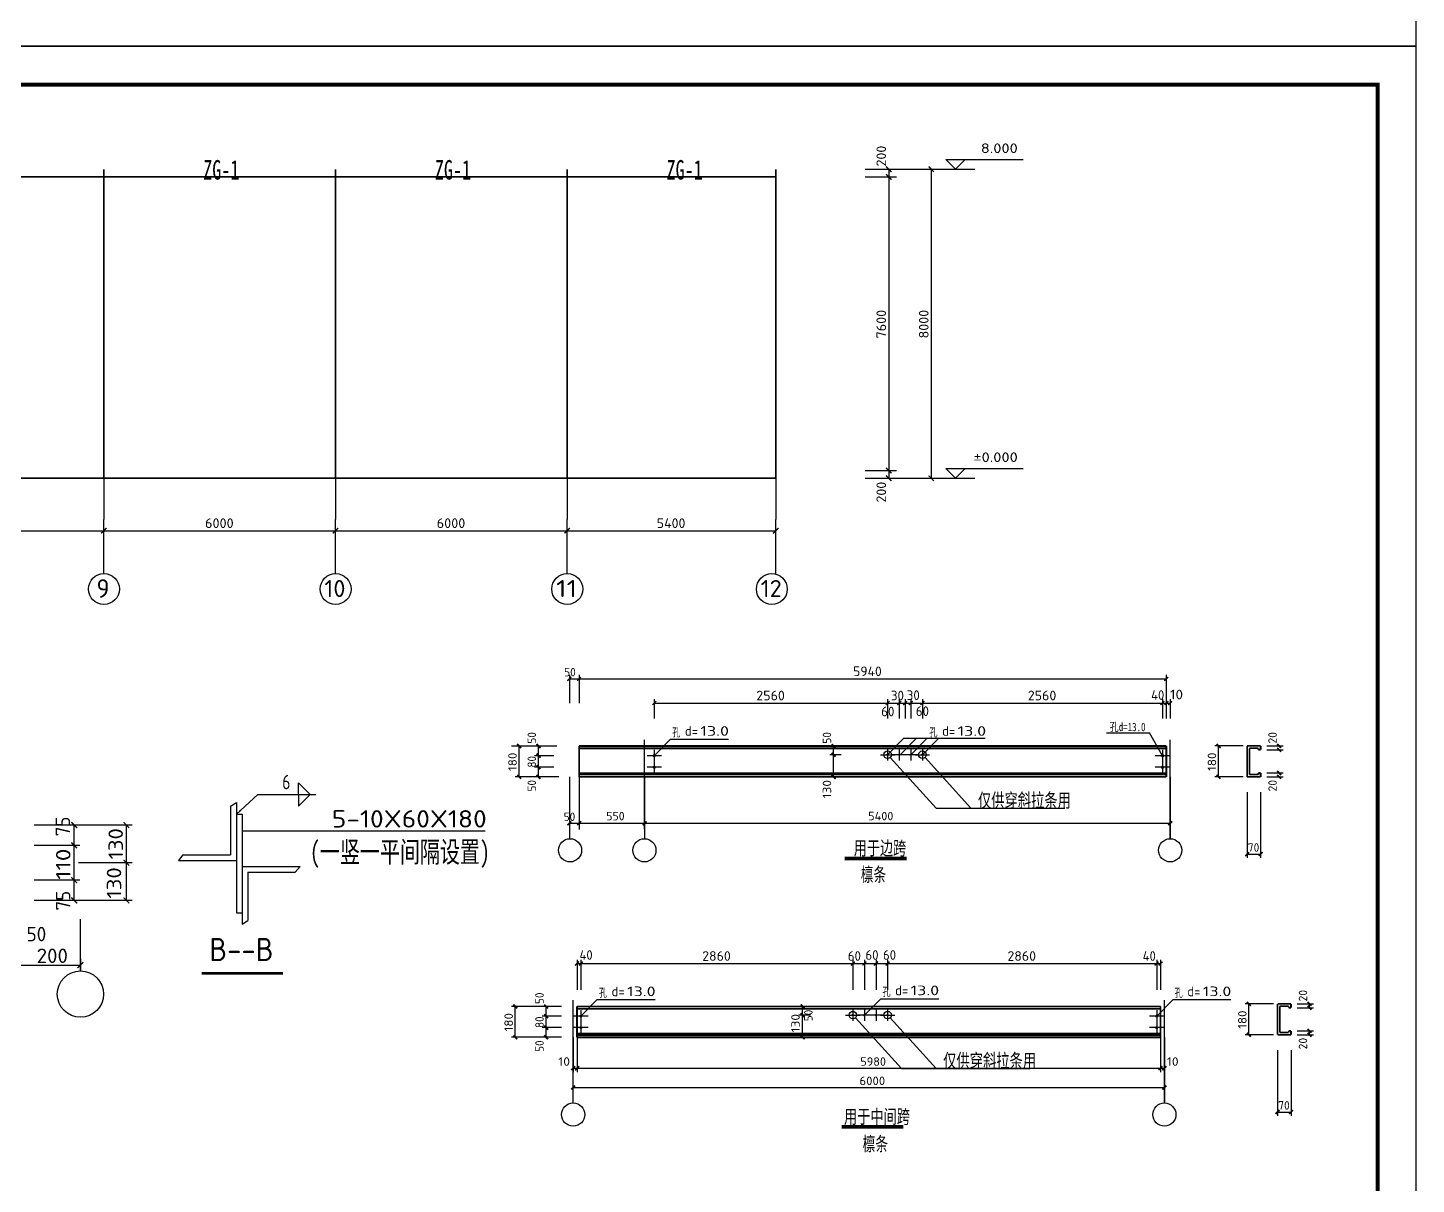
# Model space of a CAD drawing. Header units: millimetres. Extents: x 1442233 to 1526333, y -21810 to 275190.
# Drawn here: x 1490371 to 1526333, y 8127 to 38065 of the extents above; entities that cross this region are included whole.
import ezdxf
from ezdxf.enums import TextEntityAlignment as Align

# ---------------------------------------------------------------- set-up
doc = ezdxf.new("R2010")
doc.units = ezdxf.units.MM
doc.header["$LTSCALE"] = 1500
for name, pattern in [('10', [11.4, 9, -0.9, 0.6, -0.9]), ('2', [37.999999, 29.999999, -3, 2, -3]), ('8', [56.881713, 44.906615, -4.490662, 2.993774, -4.490662]), ('9', [5, 1.5, -1, 1.5, -1])]:
    doc.linetypes.add(name, pattern=pattern)
for name, color, linetype in [('1', 7, 'Continuous'), ('PUB_TITLE', 4, 'Continuous'), ('下划线', 2, 'Continuous'), ('中文', 2, 'Continuous'), ('尺寸线及数字', 253, 'Continuous'), ('层10', 253, 'Continuous'), ('层1003', 253, 'Continuous'), ('层10104', 2, 'Continuous'), ('层13', 2, '9'), ('层14', 2, 'Continuous'), ('层35', 253, 'Continuous'), ('轴线__尺寸数字', 94, 'Continuous'), ('轴线__点划线', 94, '2'), ('轴线__轴线号和轴圈', 94, 'Continuous')]:
    doc.layers.add(name, color=color, linetype=linetype)
doc.styles.add('HZ', font='', dxfattribs={"width": 0.7, "height": 5})
doc.styles.get("Standard").update_dxf_attribs({"font": 'TSSDENG', "width": 0.75, "bigfont": 'TSSDCHN'})
doc.styles.get('HZ').set_extended_font_data('SimSun')

# ---------------------------------------------------------------- blocks, each defined once
blk = doc.blocks.new('1234')
at = {"layer": 'PUB_TITLE'}
blk.add_lwpolyline([(1825234, 779394), (1909334, 779394), (1909334, 838794), (1825234, 838794)], close=True, dxfattribs=at)
at = {"layer": 'PUB_TITLE', "const_width": 100}
blk.add_lwpolyline([(1827734, 780394), (1908334, 780394), (1908334, 837794), (1827734, 837794)], close=True, dxfattribs=at)

msp = doc.modelspace()

# ---------------------------------------------------------------- linework, layer by layer
at = {"layer": '下划线', "color": 7, "const_width": 70}
msp.add_lwpolyline([(1494877, 13585), (1496977, 13585)], dxfattribs=at)
at = {"layer": '尺寸线及数字', "color": 7}
for p, q in [((1514398, 34401), (1514148, 34651)), ((1514148, 34651), (1516148, 34651)), ((1514398, 34401), (1514648, 34651)), ((1513898, 34401), (1514898, 34401)), ((1514400, 26403), (1514150, 26653)), ((1514150, 26653), (1516150, 26653)), ((1514400, 26403), (1514650, 26653)), ((1513900, 26403), (1514900, 26403))]:
    msp.add_line(p, q, dxfattribs=at)
at = {"layer": '尺寸线及数字'}
for p, q in [((1512057, 34403), (1512872, 34403)), ((1512057, 34203), (1512872, 34203)), ((1512672, 34403), (1512672, 34203)), ((1512672, 34203), (1512672, 26603)), ((1512685, 34403), (1513972, 34403)), ((1513772, 34403), (1513772, 26403)), ((1512057, 26603), (1512872, 26603)), ((1512057, 26403), (1512872, 26403)), ((1512672, 26603), (1512672, 26403)), ((1512685, 26403), (1513972, 26403)), ((1504398, 21310), (1504398, 20583)), ((1504652, 21310), (1504652, 20583)), ((1519860, 21310), (1519860, 20583)), ((1504398, 21210), (1519860, 21210)), ((1506598, 20683), (1506598, 20184)), ((1506598, 20583), (1512642, 20583)), ((1512642, 20683), (1512642, 20184)), ((1512642, 20583), (1512942, 20583)), ((1512942, 20683), (1512942, 20184)), ((1512942, 20583), (1513092, 20583)), ((1513092, 20683), (1513092, 20184)), ((1513092, 20583), (1513242, 20583)), ((1513242, 20683), (1513242, 20184)), ((1513242, 20583), (1513542, 20583)), ((1513542, 20683), (1513542, 20184)), ((1513542, 20583), (1519760, 20583)), ((1519760, 20683), (1519760, 20184)), ((1519760, 20583), (1519860, 20583)), ((1519860, 20683), (1519860, 20184)), ((1519860, 20583), (1519960, 20583)), ((1519960, 20683), (1519960, 20184)), ((1495624, 17914), (1495774, 18005)), ((1495774, 18005), (1495774, 15155)), ((1495624, 17914), (1495624, 16655)), ((1495774, 17705), (1495924, 17705)), ((1495924, 17705), (1495924, 14855)), ((1491722, 17424), (1490535, 17424)), ((1491572, 16899), (1491572, 17424)), ((1493076, 17424), (1491687, 17424)), ((1492926, 16449), (1492926, 17424)), ((1491722, 16899), (1490535, 16899)), ((1491572, 15999), (1491572, 16899)), ((1494391, 16655), (1494274, 16505)), ((1494391, 16655), (1495624, 16655)), ((1493076, 16449), (1491687, 16449)), ((1492926, 15474), (1492926, 16449)), ((1494274, 16505), (1495774, 16505)), ((1495924, 16355), (1497424, 16355)), ((1496074, 16205), (1497298, 16205)), ((1496074, 16205), (1496074, 14955)), ((1497424, 16355), (1497298, 16205)), ((1491722, 15999), (1490535, 15999)), ((1491572, 15474), (1491572, 15999)), ((1491722, 15474), (1490535, 15474)), ((1493076, 15474), (1491687, 15474)), ((1495774, 15155), (1495924, 15155)), ((1491734, 13649), (1491734, 14987)), ((1495924, 14855), (1496074, 14955)), ((1448234, 13799), (1491734, 13799)), ((1504597, 13940), (1504597, 13157)), ((1504597, 13840), (1504697, 13840)), ((1504697, 13940), (1504697, 13157)), ((1504697, 13840), (1511741, 13840)), ((1511741, 13940), (1511741, 13157)), ((1511741, 13840), (1512041, 13840)), ((1512041, 13940), (1512041, 13157)), ((1512041, 13840), (1512341, 13840)), ((1512341, 13940), (1512341, 13157)), ((1512341, 13840), (1512641, 13840)), ((1512641, 13940), (1512641, 13157)), ((1512641, 13840), (1519610, 13840)), ((1519610, 13940), (1519610, 13157)), ((1519610, 13840), (1519710, 13840)), ((1519710, 13940), (1519710, 13157))]:
    msp.add_line(p, q, dxfattribs=at)
for points, const_width in [([(1512742, 34332), (1512601, 34474)], 36), ([(1512742, 34132), (1512601, 34274)], 36), ([(1513842, 34332), (1513701, 34474)], 36), ([(1512742, 26532), (1512601, 26674)], 36), ([(1512742, 26332), (1512601, 26474)], 36), ([(1513842, 26332), (1513701, 26474)], 36), ([(1504348, 21160), (1504448, 21260)], 35), ([(1504602, 21160), (1504702, 21260)], 35), ([(1519810, 21160), (1519910, 21260)], 35), ([(1506548, 20533), (1506648, 20633)], 35), ([(1512592, 20533), (1512692, 20633)], 35), ([(1512892, 20533), (1512992, 20633)], 35), ([(1513042, 20533), (1513142, 20633)], 35), ([(1513192, 20533), (1513292, 20633)], 35), ([(1513492, 20533), (1513592, 20633)], 35), ([(1519710, 20533), (1519810, 20633)], 35), ([(1519810, 20533), (1519910, 20633)], 35), ([(1519910, 20533), (1520010, 20633)], 35), ([(1491497, 17499), (1491647, 17349)], 35), ([(1492851, 17499), (1493001, 17349)], 35), ([(1491497, 16974), (1491647, 16824)], 35), ([(1492851, 16524), (1493001, 16374)], 35), ([(1491497, 16074), (1491647, 15924)], 35), ([(1491497, 15549), (1491647, 15399)], 35), ([(1492851, 15549), (1493001, 15399)], 35), ([(1491659, 13724), (1491809, 13874)], 35), ([(1504547, 13790), (1504647, 13890)], 35), ([(1504647, 13790), (1504747, 13890)], 35), ([(1511691, 13790), (1511791, 13890)], 35), ([(1511991, 13790), (1512091, 13890)], 35), ([(1512291, 13790), (1512391, 13890)], 35), ([(1512591, 13790), (1512691, 13890)], 35), ([(1519560, 13790), (1519660, 13890)], 35), ([(1519660, 13790), (1519760, 13890)], 35)]:
    msp.add_lwpolyline(points, dxfattribs=dict(at, const_width=const_width))
at = {"layer": '层10'}
for p, q in [((1518311, 19810), (1519424, 19810)), ((1519760, 19221), (1519424, 19810)), ((1504070, 19471), (1502898, 19471)), ((1503098, 18671), (1503098, 19471)), ((1503998, 19471), (1503498, 19471)), ((1503598, 19221), (1503598, 19471)), ((1506598, 19221), (1507022, 19646)), ((1507022, 19646), (1508522, 19646)), ((1511442, 19471), (1511142, 19471)), ((1511242, 19246), (1511242, 19471)), ((1512643, 19255), (1513067, 19679)), ((1512938, 19221), (1513388, 19671)), ((1513059, 19671), (1515166, 19671)), ((1513242, 19246), (1513666, 19671)), ((1513542, 19246), (1513966, 19671)), ((1521853, 19473), (1521113, 19473)), ((1521213, 18673), (1521213, 19473)), ((1522463, 19473), (1522883, 19473)), ((1503998, 19221), (1503498, 19221)), ((1503998, 19221), (1503498, 19221)), ((1503598, 18921), (1503598, 19221)), ((1506785, 19221), (1506410, 19221)), ((1506598, 19371), (1506598, 19071)), ((1506598, 19071), (1506598, 18771)), ((1511442, 19246), (1511142, 19246)), ((1511442, 19246), (1511142, 19246)), ((1511242, 18671), (1511242, 19246)), ((1512454, 19246), (1512829, 19246)), ((1512642, 19396), (1512642, 19096)), ((1512710, 19178), (1513901, 17865)), ((1513129, 19246), (1512754, 19246)), ((1512942, 19396), (1512942, 19096)), ((1513429, 19246), (1513054, 19246)), ((1513242, 19396), (1513242, 19096)), ((1513354, 19246), (1513729, 19246)), ((1513542, 19396), (1513542, 19096)), ((1513610, 19178), (1514801, 17865)), ((1519948, 19221), (1519573, 19221)), ((1519760, 19371), (1519760, 19071)), ((1519760, 19071), (1519760, 18771)), ((1522463, 19373), (1522883, 19373)), ((1503998, 18921), (1503498, 18921)), ((1503998, 18921), (1503498, 18921)), ((1503598, 18671), (1503598, 18921)), ((1506785, 18921), (1506410, 18921)), ((1519948, 18921), (1519573, 18921)), ((1522463, 18773), (1522883, 18773)), ((1504125, 18671), (1502998, 18671)), ((1503998, 18671), (1503498, 18671)), ((1504398, 18671), (1504398, 17771)), ((1504398, 18671), (1504398, 17771)), ((1504398, 18671), (1504398, 17067)), ((1504652, 18671), (1504652, 17771)), ((1504652, 18671), (1504652, 17771)), ((1504652, 18671), (1504652, 17308)), ((1506348, 18671), (1506348, 17771)), ((1506348, 18671), (1506348, 17771)), ((1506348, 18671), (1506348, 17071)), ((1506348, 18671), (1506348, 17071)), ((1511442, 18671), (1511142, 18671)), ((1519960, 18671), (1519960, 17071)), ((1519960, 18671), (1519960, 17771)), ((1521853, 18673), (1521113, 18673)), ((1522463, 18673), (1522883, 18673)), ((1521953, 18273), (1521953, 16573)), ((1522303, 18273), (1522303, 16573)), ((1513901, 17865), (1517235, 17865)), ((1504398, 17471), (1506348, 17471)), ((1506348, 17471), (1519960, 17471)), ((1521953, 16673), (1522303, 16673)), ((1504197, 12730), (1502897, 12730)), ((1502997, 11930), (1502997, 12730)), ((1504197, 12730), (1503697, 12730)), ((1503797, 12480), (1503797, 12730)), ((1504697, 12480), (1505122, 12905)), ((1504697, 12630), (1504697, 12330)), ((1505122, 12905), (1506622, 12905)), ((1510641, 12730), (1510341, 12730)), ((1510441, 12505), (1510441, 12730)), ((1511741, 12655), (1511741, 12355)), ((1512041, 12505), (1512466, 12930)), ((1512041, 12655), (1512041, 12355)), ((1512341, 12655), (1512341, 12355)), ((1512466, 12930), (1513966, 12930)), ((1512641, 12655), (1512641, 12355)), ((1519610, 12480), (1520034, 12905)), ((1519610, 12630), (1519610, 12330)), ((1520034, 12905), (1521534, 12905)), ((1522640, 12796), (1521900, 12796)), ((1522000, 11996), (1522000, 12796)), ((1523250, 12796), (1523670, 12796)), ((1523250, 12696), (1523670, 12696)), ((1523570, 12696), (1523570, 12796)), ((1504197, 12480), (1503697, 12480)), ((1504197, 12480), (1503697, 12480)), ((1503797, 12180), (1503797, 12480)), ((1504885, 12480), (1504510, 12480)), ((1504697, 12330), (1504697, 12030)), ((1510641, 12505), (1510341, 12505)), ((1510641, 12505), (1510341, 12505)), ((1510441, 11930), (1510441, 12505)), ((1511554, 12505), (1511929, 12505)), ((1511810, 12437), (1513000, 11124)), ((1512229, 12505), (1511854, 12505)), ((1512529, 12505), (1512154, 12505)), ((1512454, 12505), (1512829, 12505)), ((1512710, 12437), (1513900, 11124)), ((1519797, 12480), (1519422, 12480)), ((1519610, 12330), (1519610, 12030)), ((1504197, 11930), (1502897, 11930)), ((1504197, 12180), (1503697, 12180)), ((1504197, 12180), (1503697, 12180)), ((1504197, 11930), (1503697, 11930)), ((1503797, 11930), (1503797, 12180)), ((1504497, 11930), (1504497, 11030)), ((1504885, 12180), (1504510, 12180)), ((1504597, 11930), (1504597, 11030)), ((1504597, 11930), (1504597, 11030)), ((1504597, 11930), (1504597, 11030)), ((1510641, 11930), (1510341, 11930)), ((1519797, 12180), (1519422, 12180)), ((1519710, 11930), (1519710, 11030)), ((1519710, 11930), (1519710, 11030)), ((1519810, 11930), (1519810, 10230)), ((1519810, 11930), (1519810, 11030)), ((1522640, 11996), (1521900, 11996)), ((1523250, 12096), (1523670, 12096)), ((1523250, 11996), (1523670, 11996)), ((1523570, 11996), (1523570, 12096)), ((1522740, 11596), (1522740, 9896)), ((1523090, 11596), (1523090, 9896)), ((1504497, 11130), (1504597, 11130)), ((1504597, 11130), (1504697, 11130)), ((1504697, 11130), (1519610, 11130)), ((1513000, 11124), (1516335, 11124)), ((1519610, 11130), (1519710, 11130)), ((1519710, 11130), (1519810, 11130)), ((1504497, 10630), (1519810, 10630)), ((1504597, 10630), (1504697, 10630)), ((1522740, 9996), (1523090, 9996))]:
    msp.add_line(p, q, dxfattribs=at)
at = {"layer": '层10', "const_width": 45}
for points in [[(1503048, 19521), (1503148, 19421)], [(1503548, 19521), (1503648, 19421)], [(1511192, 19521), (1511292, 19421)], [(1521163, 19523), (1521263, 19423)], [(1522733, 19523), (1522833, 19423)], [(1522733, 19423), (1522833, 19323)], [(1503548, 19271), (1503648, 19171)], [(1503548, 19271), (1503648, 19171)], [(1511192, 19296), (1511292, 19196)], [(1511192, 19296), (1511292, 19196)], [(1503048, 18721), (1503148, 18621)], [(1503548, 18971), (1503648, 18871)], [(1503548, 18971), (1503648, 18871)], [(1503548, 18721), (1503648, 18621)], [(1511192, 18721), (1511292, 18621)], [(1521163, 18723), (1521263, 18623)], [(1522733, 18823), (1522833, 18723)], [(1522733, 18723), (1522833, 18623)], [(1504348, 17421), (1504448, 17521)], [(1504602, 17421), (1504702, 17521)], [(1506298, 17421), (1506398, 17521)], [(1506298, 17421), (1506398, 17521)], [(1519910, 17421), (1520010, 17521)], [(1521903, 16623), (1522003, 16723)], [(1522253, 16623), (1522353, 16723)], [(1502947, 12780), (1503047, 12680)], [(1503747, 12780), (1503847, 12680)], [(1510391, 12780), (1510491, 12680)], [(1521950, 12846), (1522050, 12746)], [(1523520, 12846), (1523620, 12746)], [(1523520, 12746), (1523620, 12646)], [(1503747, 12530), (1503847, 12430)], [(1503747, 12530), (1503847, 12430)], [(1503747, 12230), (1503847, 12130)], [(1503747, 12230), (1503847, 12130)], [(1510391, 12555), (1510491, 12455)], [(1510391, 12555), (1510491, 12455)], [(1502947, 11980), (1503047, 11880)], [(1503747, 11980), (1503847, 11880)], [(1510391, 11980), (1510491, 11880)], [(1521950, 12046), (1522050, 11946)], [(1523520, 12146), (1523620, 12046)], [(1523520, 12046), (1523620, 11946)], [(1504447, 11080), (1504547, 11180)], [(1504547, 11080), (1504647, 11180)], [(1504547, 11080), (1504647, 11180)], [(1519660, 11080), (1519760, 11180)], [(1519660, 11080), (1519760, 11180)], [(1519760, 11080), (1519860, 11180)], [(1504447, 10580), (1504547, 10680)], [(1519760, 10580), (1519860, 10680)], [(1522690, 9946), (1522790, 10046)], [(1523040, 9946), (1523140, 10046)]]:
    msp.add_lwpolyline(points, dxfattribs=at)
at = {"layer": '层10', "color": 2, "const_width": 45}
for points in [[(1522303, 19473), (1521953, 19473)], [(1521953, 19473), (1521953, 18673)], [(1522013, 18733), (1522013, 19413)], [(1522013, 19413), (1522243, 19413)], [(1522243, 19413), (1522243, 19373)], [(1522303, 19373), (1522303, 19473)], [(1522243, 19373), (1522303, 19373)], [(1522013, 18733), (1522243, 18733)], [(1522243, 18733), (1522243, 18773)], [(1522243, 18773), (1522303, 18773)], [(1522303, 18773), (1522303, 18673)], [(1522303, 18673), (1521953, 18673)], [(1523090, 12796), (1522740, 12796)], [(1522740, 12796), (1522740, 11996)], [(1522800, 12056), (1522800, 12736)], [(1522800, 12736), (1523030, 12736)], [(1523030, 12736), (1523030, 12696)], [(1523030, 12696), (1523090, 12696)], [(1523090, 12696), (1523090, 12796)], [(1523090, 11996), (1522740, 11996)], [(1522800, 12056), (1523030, 12056)], [(1523030, 12056), (1523030, 12096)], [(1523030, 12096), (1523090, 12096)], [(1523090, 12096), (1523090, 11996)]]:
    msp.add_lwpolyline(points, dxfattribs=at)
at = {"layer": '层10'}
for points, const_width in [([(1506619, 19221, 1), (1506577, 19221, 1), (1506619, 19221, 1)], 42.5), ([(1512658, 19246, 1), (1512625, 19246, 1), (1512658, 19246, 1)], 32.5), ([(1512958, 19246, 1), (1512925, 19246, 1), (1512958, 19246, 1)], 32.5), ([(1513258, 19246, 1), (1513225, 19246, 1), (1513258, 19246, 1)], 32.5), ([(1513558, 19246, 1), (1513525, 19246, 1), (1513558, 19246, 1)], 32.5), ([(1519782, 19221, 1), (1519739, 19221, 1), (1519782, 19221, 1)], 42.5), ([(1506619, 18921, 1), (1506577, 18921, 1), (1506619, 18921, 1)], 42.5), ([(1519782, 18921, 1), (1519739, 18921, 1), (1519782, 18921, 1)], 42.5), ([(1504716, 12480, 1), (1504679, 12480, 1), (1504716, 12480, 1)], 37.5), ([(1511757, 12505, 1), (1511725, 12505, 1), (1511757, 12505, 1)], 32.5), ([(1512057, 12505, 1), (1512025, 12505, 1), (1512057, 12505, 1)], 32.5), ([(1512357, 12505, 1), (1512325, 12505, 1), (1512357, 12505, 1)], 32.5), ([(1512657, 12505, 1), (1512625, 12505, 1), (1512657, 12505, 1)], 32.5), ([(1519629, 12480, 1), (1519591, 12480, 1), (1519629, 12480, 1)], 37.5), ([(1504716, 12180, 1), (1504679, 12180, 1), (1504716, 12180, 1)], 37.5), ([(1519629, 12180, 1), (1519591, 12180, 1), (1519629, 12180, 1)], 37.5)]:
    msp.add_lwpolyline(points, format="xyb", dxfattribs=dict(at, const_width=const_width))
for centre in [(1512642, 19246), (1513542, 19246), (1511741, 12505), (1512641, 12505)]:
    msp.add_circle(centre, 96.8, dxfattribs=at)
at = {"layer": '层1003'}
for p, q in [((1497383, 18516), (1497683, 18216)), ((1497383, 18216), (1497383, 18516)), ((1495774, 17705), (1496333, 18216)), ((1496333, 18216), (1497833, 18216)), ((1497383, 17916), (1497683, 18216)), ((1497383, 18216), (1497383, 17916)), ((1495924, 17274), (1502216, 17274))]:
    msp.add_line(p, q, dxfattribs=at)
msp.add_solid([(1495774, 17705), (1495900, 17790), (1495869, 17823)], dxfattribs=at)
at = {"layer": '层10104', "const_width": 45}
for points in [[(1450943, 34203), (1509743, 34203)], [(1492343, 26403), (1492343, 34403)], [(1498343, 26403), (1498343, 34403)], [(1504343, 26403), (1504343, 34403)], [(1509743, 26403), (1509743, 34403)], [(1450943, 26403), (1509743, 26403)]]:
    msp.add_lwpolyline(points, dxfattribs=at)
at = {"layer": '层13', "const_width": 45}
for points in [[(1504652, 19411), (1519860, 19411)], [(1504652, 18731), (1519860, 18731)], [(1504597, 12670), (1519710, 12670)], [(1504597, 11990), (1519710, 11990)]]:
    msp.add_lwpolyline(points, dxfattribs=at)
at = {"layer": '层14', "const_width": 45}
for points in [[(1519860, 19471), (1504652, 19471)], [(1504652, 19471), (1504652, 18671)], [(1519860, 18671), (1519860, 19471)], [(1504652, 18671), (1519860, 18671)], [(1519710, 12730), (1504597, 12730)], [(1504597, 12730), (1504597, 11930)], [(1519710, 11930), (1519710, 12730)], [(1504597, 11930), (1519710, 11930)]]:
    msp.add_lwpolyline(points, dxfattribs=at)
at = {"layer": '层35', "color": 94, "linetype": '10'}
for p, q in [((1506348, 17316), (1506348, 19631)), ((1519960, 17071), (1519960, 19631)), ((1504497, 10230), (1504497, 12890)), ((1519810, 10230), (1519810, 12890))]:
    msp.add_line(p, q, dxfattribs=at)
at = {"layer": '层35', "color": 2, "const_width": 45}
for points in [[(1504652, 18771), (1519860, 18771)], [(1504597, 12030), (1519710, 12030)]]:
    msp.add_lwpolyline(points, dxfattribs=at)
at = {"layer": '层35', "const_width": 95}
for points in [[(1511532, 16557), (1513132, 16557)], [(1511449, 9612), (1513049, 9612)]]:
    msp.add_lwpolyline(points, dxfattribs=at)
at = {"layer": '层35'}
for centre in [(1504416, 16771), (1506342, 16771), (1519960, 16771), (1504497, 9930), (1519810, 9930)]:
    msp.add_circle(centre, 300, dxfattribs=at)
at = {"layer": '轴线__尺寸数字'}
for p, q in [((1486343, 25045), (1492343, 25045)), ((1492343, 25035), (1492343, 25045)), ((1492343, 25045), (1498343, 25045)), ((1492343, 25035), (1492343, 25045)), ((1498343, 25035), (1498343, 25045)), ((1498343, 25045), (1504343, 25045)), ((1498343, 25035), (1498343, 25045)), ((1504343, 25035), (1504343, 25045)), ((1504343, 25045), (1509743, 25045)), ((1504343, 25035), (1504343, 25045)), ((1509743, 25035), (1509743, 25045))]:
    msp.add_line(p, q, dxfattribs=at)
at = {"layer": '轴线__尺寸数字', "const_width": 36}
for points in [[(1492273, 24975), (1492413, 25115)], [(1492273, 24975), (1492413, 25115)], [(1498273, 24975), (1498413, 25115)], [(1498273, 24975), (1498413, 25115)], [(1504273, 24975), (1504413, 25115)], [(1504273, 24975), (1504413, 25115)], [(1509673, 24975), (1509813, 25115)]]:
    msp.add_lwpolyline(points, dxfattribs=at)
at = {"layer": '轴线__点划线'}
for p, q in [((1492343, 26403), (1492343, 25334)), ((1498343, 26403), (1498343, 25334)), ((1504343, 26403), (1504343, 25334)), ((1509743, 26403), (1509743, 25334)), ((1492343, 25035), (1492343, 25334)), ((1492343, 25035), (1492343, 25334)), ((1498343, 25035), (1498343, 25334)), ((1498343, 25035), (1498343, 25334)), ((1504343, 25035), (1504343, 25334)), ((1504343, 25035), (1504343, 25334)), ((1509743, 25035), (1509743, 25334)), ((1509743, 25035), (1509743, 25334)), ((1492343, 23935), (1492343, 25035)), ((1498343, 23935), (1498343, 25035)), ((1504343, 23935), (1504343, 25035)), ((1509743, 23935), (1509743, 25035))]:
    msp.add_line(p, q, dxfattribs=at)
at = {"layer": '轴线__点划线', "color": 94, "linetype": '8'}
msp.add_line((1491734, 13964), (1491734, 13649), dxfattribs=at)
at = {"layer": '轴线__轴线号和轴圈'}
for centre, radius in [((1492343, 23535), 400), ((1498343, 23535), 400), ((1504343, 23535), 400), ((1509643, 23535), 400), ((1491734, 13049), 600)]:
    msp.add_circle(centre, radius, dxfattribs=at)

# ---------------------------------------------------------------- block references
at = {"layer": '1'}
for p in [(-383001, -741804), (-383001, -801204)]:
    msp.add_blockref('1234', p, dxfattribs=at)

# ---------------------------------------------------------------- texts
at = {"layer": '中文', "style": 'HZ'}
for s, height, width, p, p2 in [('ZG-1', 505.7, 0.648065, (1494915, 34135), (1495853, 34135)), ('ZG-1', 505.7, 0.648065, (1500915, 34135), (1501853, 34135)), ('ZG-1', 505.7, 0.648065, (1506915, 34135), (1507853, 34135)), ('仅供穿斜拉条用', 361.2, 0.665347, (1514981, 17885), (1517388, 17885)), ('(一竖一平间隔设置)', 541.9, 0.668035, (1497680, 16459), (1502340, 16459)), ('用于边跨', 361.2, 0.656274, (1511766, 16647), (1513122, 16647)), ('檩条', 361.2, 0.635104, (1511948, 15965), (1512604, 15965)), ('仅供穿斜拉条用', 361.2, 0.665347, (1514081, 11144), (1516487, 11144)), ('用于中间跨', 361.2, 0.660508, (1511513, 9698), (1513219, 9698)), ('檩条', 361.2, 0.635104, (1511996, 8992), (1512652, 8992))]:
    msp.add_text(s, height=height, dxfattribs=dict(at, width=width)).set_placement(p, p2, align=Align.FIT)
at = {"layer": '中文', "width": 1.093516}
msp.add_text('5-10X60X180', height=450.02, dxfattribs=at).set_placement((1498246, 17361), (1502258, 17361), align=Align.FIT)
at = {"layer": '中文', "color": 7, "width": 0.829312}
msp.add_text('B--B', height=600, dxfattribs=at).set_placement((1495072, 13903), (1496737, 13903), align=Align.FIT)
at = {"layer": '尺寸线及数字'}
for s, height, width, p, p2 in [('200', 250, 1.040005, (1512602, 34473), (1512602, 35013)), ('7600', 250, 1.040003, (1512602, 30023), (1512602, 30763)), ('8000', 250, 1.040003, (1513702, 30023), (1513702, 30763)), ('200', 250, 1.040005, (1512602, 25773), (1512602, 26313)), ('75', 375, 1.04002, (1491467, 17135), (1491467, 17645)), ('130', 375, 1.123214, (1492836, 16535), (1492836, 17345)), ('110', 375, 1.220866, (1491477, 16008), (1491477, 16818)), ('130', 375, 1.123197, (1492792, 15523), (1492792, 16333)), ('75', 375, 1.04002, (1491477, 15213), (1491477, 15723))]:
    msp.add_text(s, height=height, rotation=90, dxfattribs=dict(at, width=width)).set_placement(p, p2, align=Align.FIT)
at = {"layer": '尺寸线及数字', "color": 7}
for s, width, p, p2 in [('   8.000 ', 1.270704, (1514467, 34821), (1516208, 34821)), ('  %%1280.000 ', 1.228456, (1514470, 26823), (1516210, 26823))]:
    msp.add_text(s, height=250, dxfattribs=dict(at, width=width)).set_placement(p, p2, align=Align.FIT)
at = {"layer": '尺寸线及数字'}
for s, height, width, p, p2 in [('5940', 250, 1.039986, (1511749, 21280), (1512489, 21280)), ('2560', 250, 1.040003, (1509240, 20653), (1509980, 20653)), ('30', 250, 1.040007, (1512725, 20653), (1513065, 20653)), ('30', 250, 1.040007, (1513136, 20662), (1513476, 20662)), ('2560', 250, 1.040072, (1516271, 20653), (1517011, 20653)), ('40', 250, 1.03997, (1519467, 20666), (1519807, 20666)), ('10', 250, 1.178675, (1519954, 20679), (1520294, 20679)), ('60', 250, 1.040007, (1512477, 20240), (1512817, 20240)), ('60', 250, 1.040007, (1513372, 20248), (1513712, 20248)), ('50', 375, 1.039995, (1490339, 14415), (1490849, 14415)), ('200', 375, 1.039997, (1490601, 13853), (1491411, 13853)), ('40', 250, 1.040007, (1504661, 13936), (1505001, 13936)), ('2860', 250, 1.040003, (1507839, 13910), (1508579, 13910)), ('60', 250, 1.040007, (1511610, 13910), (1511950, 13910)), ('60', 250, 1.040007, (1512066, 13936), (1512406, 13936)), ('60', 250, 1.040007, (1512521, 13936), (1512861, 13936)), ('2860', 250, 1.040003, (1515745, 13910), (1516485, 13910)), ('40', 250, 1.03997, (1519248, 13910), (1519588, 13910))]:
    msp.add_text(s, height=height, dxfattribs=dict(at, width=width)).set_placement(p, p2, align=Align.FIT)
at = {"layer": '层10'}
for s, height, width, p, p2 in [('50', 220, 1.039833, (1504265, 21274), (1504564, 21274)), ('d=', 250, 0.955683, (1507392, 19736), (1507732, 19736)), ('13.0', 250, 1.282671, (1507792, 19736), (1508532, 19736)), ('d=', 250, 0.955683, (1514053, 19735), (1514393, 19735)), ('13.0', 250, 1.282671, (1514453, 19735), (1515193, 19735)), ('50', 220, 1.03998, (1504252, 17529), (1504551, 17529)), ('550', 220, 1.03999, (1505354, 17547), (1505829, 17547)), ('5400', 220, 1.040092, (1512139, 17548), (1512790, 17548)), ('70', 220, 1.03998, (1521970, 16734), (1522269, 16734)), ('d=', 250, 0.955683, (1505492, 12995), (1505832, 12995)), ('13.0', 250, 1.282671, (1505892, 12995), (1506632, 12995)), ('d=', 250, 0.955683, (1512836, 13020), (1513176, 13020)), ('13.0', 250, 1.282671, (1513236, 13020), (1513976, 13020)), ('d=', 250, 0.955648, (1520404, 12995), (1520744, 12995)), ('13.0', 250, 1.28265, (1520804, 12995), (1521544, 12995)), ('10', 220, 1.205574, (1504110, 11192), (1504416, 11192)), ('5980', 220, 1.063447, (1511934, 11192), (1512599, 11192)), ('10', 220, 1.205574, (1519873, 11192), (1520179, 11192)), ('6000', 220, 1.063447, (1511912, 10692), (1512578, 10692)), ('70', 220, 1.039906, (1522757, 10058), (1523056, 10058))]:
    msp.add_text(s, height=height, dxfattribs=dict(at, width=width)).set_placement(p, p2, align=Align.FIT)
for s, width, p, p2 in [('50', 1.040023, (1503536, 19533), (1503536, 19832)), ('50', 1.040097, (1511180, 19533), (1511180, 19832)), ('20', 1.039949, (1522722, 19534), (1522722, 19834)), ('180', 1.123218, (1503036, 18825), (1503036, 19300)), ('80', 1.040023, (1503536, 18913), (1503536, 19212)), ('180', 1.123189, (1521152, 18826), (1521152, 19302)), ('50', 1.040023, (1503536, 18293), (1503536, 18592)), ('130', 1.123269, (1511180, 18117), (1511180, 18592)), ('20', 1.039949, (1522722, 18294), (1522722, 18594)), ('50', 1.040097, (1503736, 12792), (1503736, 13091)), ('20', 1.039949, (1523509, 12858), (1523509, 13157)), ('50', 1.040065, (1510698, 12346), (1510698, 12645)), ('180', 1.123298, (1521939, 12150), (1521939, 12625)), ('180', 1.123029, (1502936, 12084), (1502936, 12559)), ('80', 1.040054, (1503736, 12172), (1503736, 12471)), ('130', 1.123218, (1510364, 12059), (1510364, 12534)), ('20', 1.039906, (1523509, 11618), (1523509, 11917)), ('50', 1.040097, (1503736, 11552), (1503736, 11851))]:
    msp.add_text(s, height=220, rotation=90, dxfattribs=dict(at, width=width)).set_placement(p, p2, align=Align.FIT)
at = {"layer": '层10', "style": 'HZ'}
for s, height, width, p, p2 in [('孔', 217, 0.677436, (1507064, 19717), (1507274, 19717)), ('孔', 217, 0.677436, (1513725, 19717), (1513935, 19717)), ('孔d=13.0', 216.8, 0.750021, (1518391, 19856), (1519321, 19856)), ('孔', 217, 0.677436, (1505164, 12976), (1505374, 12976)), ('孔', 217, 0.677318, (1512508, 13001), (1512718, 13001)), ('孔', 217, 0.677475, (1520076, 12976), (1520286, 12976))]:
    msp.add_text(s, height=height, dxfattribs=dict(at, width=width)).set_placement(p, p2, align=Align.FIT)
at = {"layer": '层1003', "width": 1.119987}
msp.add_text('6', height=375, dxfattribs=at).set_placement((1496963, 18351), (1497173, 18351), align=Align.FIT)
at = {"layer": '轴线__尺寸数字', "width": 1.040003}
for s, p, p2 in [('6000', (1494963, 25115), (1495703, 25115)), ('6000', (1500963, 25115), (1501703, 25115)), ('5400', (1506663, 25115), (1507403, 25115))]:
    msp.add_text(s, height=250, dxfattribs=at).set_placement(p, p2, align=Align.FIT)
at = {"layer": '轴线__轴线号和轴圈'}
for s, height, width, p, p2 in [('9', 480, 1.399994, (1492151, 23309), (1492487, 23309)), ('10', 440, 1.071528, (1498055, 23328), (1498599, 23328)), ('11', 440, 1.530754, (1504055, 23328), (1504599, 23328)), ('12', 440, 1.071528, (1509355, 23328), (1509899, 23328))]:
    msp.add_text(s, height=height, dxfattribs=dict(at, width=width)).set_placement(p, p2, align=Align.FIT)

doc.saveas('drawing.dxf')
